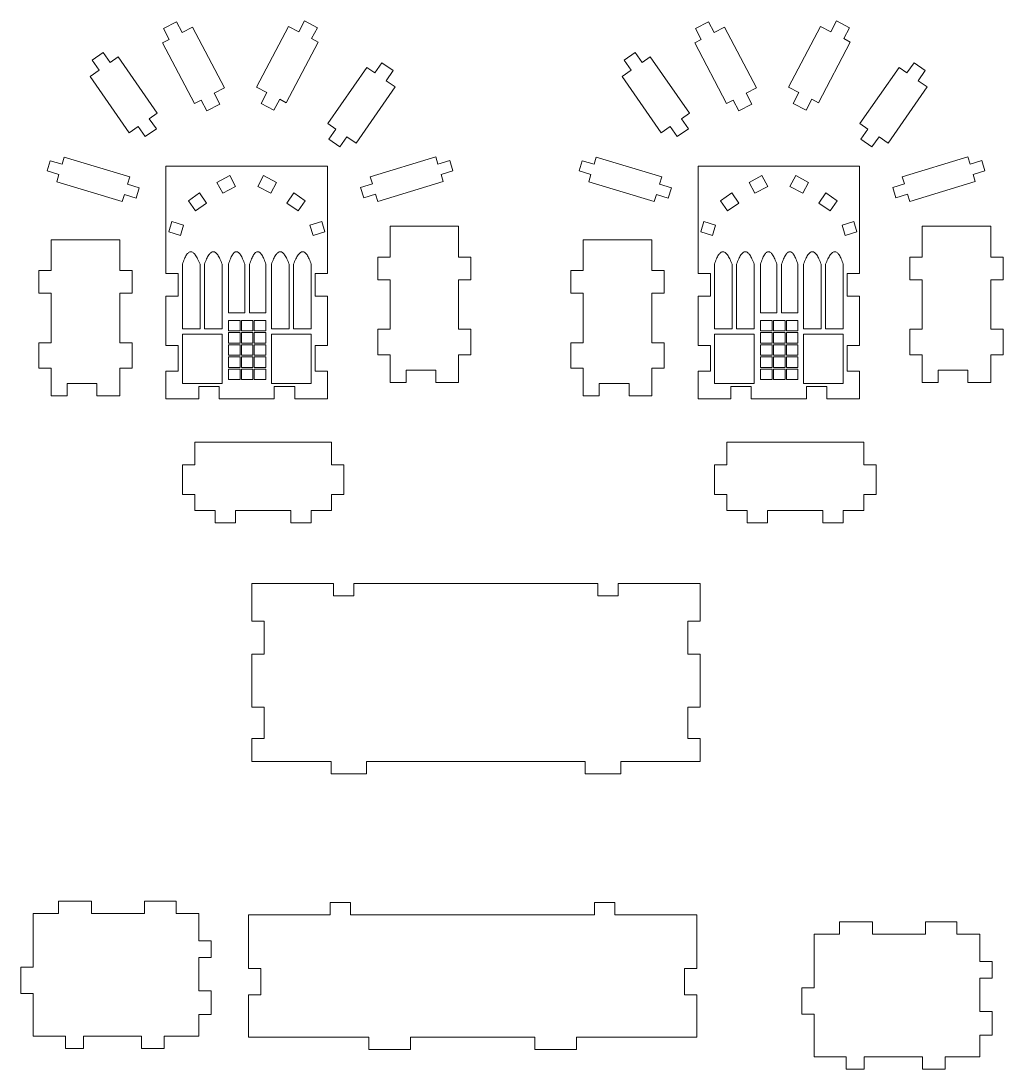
# Model space of a CAD drawing. Header units: millimetres. Extents: x -566 to 8079, y -1523 to 3979.
# Drawn here: x -557.1 to -318, y 3723.5 to 3978.7 of the extents above; entities that cross this region are included whole.
import ezdxf
from ezdxf.lldxf.tags import DXFTag

# ---------------------------------------------------------------- set-up
doc = ezdxf.new("R2010")
doc.units = ezdxf.units.MM
tags = doc.linetypes.add('CENTER', pattern=[10.16, 6.35, -1.27, 1.27, -1.27]).pattern_tags.tags
tags[10:11] = [DXFTag(74, 4), DXFTag(75, 0), DXFTag(340, '0'), DXFTag(46, 1.0), DXFTag(50, 0.0), DXFTag(44, 0.0), DXFTag(45, 0.0)]
tags[8:9] = [DXFTag(74, 4), DXFTag(75, 0), DXFTag(340, '0'), DXFTag(46, 1.0), DXFTag(50, 0.0), DXFTag(44, 0.0), DXFTag(45, 0.0)]
tags[6:7] = [DXFTag(74, 4), DXFTag(75, 0), DXFTag(340, '0'), DXFTag(46, 1.0), DXFTag(50, 0.0), DXFTag(44, 0.0), DXFTag(45, 0.0)]
tags[4:5] = [DXFTag(74, 4), DXFTag(75, 0), DXFTag(340, '0'), DXFTag(46, 1.0), DXFTag(50, 0.0), DXFTag(44, 0.0), DXFTag(45, 0.0)]

# ---------------------------------------------------------------- blocks, each defined once
blk = doc.blocks.new('DWG8')
at = {"color": 7, "linetype": 'Continuous', "lineweight": 15}
for p, q in [((242.69, 658.35), (244.08, 661.01)), ((244.08, 661.01), (247.23, 659.35)), ((372.2, 658.35), (373.6, 661.01)), ((373.6, 661.01), (376.74, 659.35)), ((209.77, 659.16), (212.92, 660.82)), ((211.17, 656.5), (209.77, 659.16)), ((214.32, 658.16), (212.92, 660.82)), ((214.32, 658.16), (216.82, 659.48)), ((216.82, 659.48), (224.59, 644.73)), ((240.18, 659.67), (232.41, 644.92)), ((240.18, 659.67), (242.69, 658.35)), ((245.83, 656.7), (247.23, 659.35)), ((339.29, 659.16), (342.44, 660.82)), ((340.69, 656.5), (339.29, 659.16)), ((343.83, 658.16), (342.44, 660.82)), ((343.83, 658.16), (346.34, 659.48)), ((346.34, 659.48), (354.1, 644.73)), ((369.7, 659.67), (361.93, 644.92)), ((369.7, 659.67), (372.2, 658.35)), ((375.35, 656.7), (376.74, 659.35)), ((209.57, 655.66), (211.17, 656.5)), ((245.83, 656.7), (247.43, 655.85)), ((339.09, 655.66), (340.69, 656.5)), ((375.35, 656.7), (376.95, 655.85)), ((192.38, 651.46), (195.09, 653.35)), ((196.8, 650.89), (195.09, 653.35)), ((209.57, 655.66), (217.34, 640.92)), ((247.43, 655.85), (239.66, 641.11)), ((321.9, 651.46), (324.61, 653.35)), ((326.32, 650.89), (324.61, 653.35)), ((339.09, 655.66), (346.85, 640.92)), ((376.95, 655.85), (369.18, 641.11)), ((194.09, 649), (192.38, 651.46)), ((196.8, 650.89), (198.74, 652.24)), ((198.74, 652.24), (208.26, 638.56)), ((261.24, 648.35), (262.95, 650.81)), ((262.95, 650.81), (265.66, 648.93)), ((323.61, 649), (321.9, 651.46)), ((326.32, 650.89), (328.26, 652.24)), ((328.26, 652.24), (337.78, 638.56)), ((390.75, 648.35), (392.46, 650.81)), ((392.46, 650.81), (395.18, 648.93)), ((191.89, 647.47), (194.09, 649)), ((259.3, 649.7), (249.78, 636.02)), ((259.3, 649.7), (261.24, 648.35)), ((263.95, 646.46), (265.66, 648.93)), ((321.4, 647.47), (323.61, 649)), ((388.81, 649.7), (379.29, 636.02)), ((388.81, 649.7), (390.75, 648.35)), ((393.46, 646.46), (395.18, 648.93)), ((191.89, 647.47), (201.4, 633.78)), ((263.95, 646.46), (266.15, 644.93)), ((321.4, 647.47), (330.92, 633.78)), ((393.46, 646.46), (395.67, 644.93)), ((222.08, 643.41), (224.59, 644.73)), ((222.08, 643.41), (223.48, 640.76)), ((232.41, 644.92), (234.92, 643.61)), ((234.92, 643.61), (233.52, 640.95)), ((266.15, 644.93), (256.64, 631.25)), ((351.6, 643.41), (354.1, 644.73)), ((351.6, 643.41), (353, 640.76)), ((361.93, 644.92), (364.44, 643.61)), ((364.44, 643.61), (363.04, 640.95)), ((395.67, 644.93), (386.15, 631.25)), ((217.34, 640.92), (218.94, 641.76)), ((218.94, 641.76), (220.34, 639.1)), ((223.48, 640.76), (220.34, 639.1)), ((236.67, 639.29), (233.52, 640.95)), ((238.06, 641.95), (236.67, 639.29)), ((238.06, 641.95), (239.66, 641.11)), ((346.85, 640.92), (348.45, 641.76)), ((348.45, 641.76), (349.85, 639.1)), ((353, 640.76), (349.85, 639.1)), ((366.18, 639.29), (363.04, 640.95)), ((367.58, 641.95), (366.18, 639.29)), ((367.58, 641.95), (369.18, 641.11)), ((206.32, 637.21), (208.26, 638.56)), ((335.84, 637.21), (337.78, 638.56)), ((206.32, 637.21), (208.04, 634.74)), ((249.78, 636.02), (251.72, 634.67)), ((335.84, 637.21), (337.55, 634.74)), ((379.29, 636.02), (381.23, 634.67)), ((201.4, 633.78), (203.61, 635.32)), ((203.61, 635.32), (205.32, 632.86)), ((208.04, 634.74), (205.32, 632.86)), ((251.72, 634.67), (250, 632.21)), ((330.92, 633.78), (333.13, 635.32)), ((333.13, 635.32), (334.84, 632.86)), ((337.55, 634.74), (334.84, 632.86)), ((381.23, 634.67), (379.52, 632.21)), ((252.72, 630.32), (250, 632.21)), ((254.43, 632.78), (252.72, 630.32)), ((254.43, 632.78), (256.64, 631.25)), ((382.23, 630.32), (379.52, 632.21)), ((383.95, 632.78), (382.23, 630.32)), ((383.95, 632.78), (386.15, 631.25)), ((185.07, 626.1), (185.61, 627.88)), ((185.61, 627.88), (201.56, 623.04)), ((276.04, 627.93), (260.09, 623.09)), ((276.04, 627.93), (276.58, 626.15)), ((314.58, 626.1), (315.13, 627.88)), ((315.13, 627.88), (331.07, 623.04)), ((405.55, 627.93), (389.6, 623.09)), ((405.55, 627.93), (406.09, 626.15)), ((181.44, 624.48), (182.2, 626.97)), ((185.07, 626.1), (182.2, 626.97)), ((210.37, 625.62), (210.37, 599.49)), ((249.71, 625.62), (210.37, 625.62)), ((249.71, 599.49), (249.71, 625.62)), ((276.58, 626.15), (279.45, 627.02)), ((279.45, 627.02), (280.2, 624.53)), ((310.96, 624.48), (311.71, 626.97)), ((314.58, 626.1), (311.71, 626.97)), ((339.89, 625.62), (339.89, 599.49)), ((379.22, 625.62), (339.89, 625.62)), ((379.22, 599.49), (379.22, 625.62)), ((406.09, 626.15), (408.96, 627.02)), ((408.96, 627.02), (409.72, 624.53)), ((184.31, 623.61), (181.44, 624.48)), ((183.78, 621.85), (184.31, 623.61)), ((201.02, 621.26), (201.56, 623.04)), ((222.79, 621.69), (225.93, 623.35)), ((225.93, 623.35), (227.33, 620.7)), ((232.75, 620.7), (234.15, 623.35)), ((234.15, 623.35), (237.3, 621.69)), ((260.09, 623.09), (260.63, 621.31)), ((277.33, 623.66), (280.2, 624.53)), ((277.33, 623.66), (277.86, 621.9)), ((313.83, 623.61), (310.96, 624.48)), ((313.3, 621.85), (313.83, 623.61)), ((330.53, 621.26), (331.07, 623.04)), ((352.3, 621.69), (355.45, 623.35)), ((355.45, 623.35), (356.84, 620.7)), ((362.27, 620.7), (363.67, 623.35)), ((363.67, 623.35), (366.81, 621.69)), ((389.6, 623.09), (390.14, 621.31)), ((406.85, 623.66), (409.72, 624.53)), ((406.85, 623.66), (407.38, 621.9)), ((183.78, 621.85), (199.73, 617.02)), ((201.02, 621.26), (203.89, 620.39)), ((203.89, 620.39), (203.13, 617.9)), ((224.18, 619.04), (222.79, 621.69)), ((227.33, 620.7), (224.18, 619.04)), ((235.9, 619.04), (232.75, 620.7)), ((237.3, 621.69), (235.9, 619.04)), ((260.63, 621.31), (257.76, 620.44)), ((258.51, 617.95), (257.76, 620.44)), ((277.86, 621.9), (261.91, 617.06)), ((313.3, 621.85), (329.25, 617.02)), ((330.53, 621.26), (333.4, 620.39)), ((333.4, 620.39), (332.65, 617.9)), ((353.7, 619.04), (352.3, 621.69)), ((356.84, 620.7), (353.7, 619.04)), ((365.41, 619.04), (362.27, 620.7)), ((366.81, 621.69), (365.41, 619.04)), ((390.14, 621.31), (387.27, 620.44)), ((388.03, 617.95), (387.27, 620.44)), ((407.38, 621.9), (391.43, 617.06)), ((199.73, 617.02), (200.26, 618.77)), ((200.26, 618.77), (203.13, 617.9)), ((215.85, 617.25), (218.56, 619.14)), ((218.56, 619.14), (220.28, 616.68)), ((239.81, 616.68), (241.52, 619.14)), ((241.52, 619.14), (244.23, 617.25)), ((261.38, 618.82), (258.51, 617.95)), ((261.38, 618.82), (261.91, 617.06)), ((329.25, 617.02), (329.78, 618.77)), ((329.78, 618.77), (332.65, 617.9)), ((345.37, 617.25), (348.08, 619.14)), ((348.08, 619.14), (349.79, 616.68)), ((369.32, 616.68), (371.03, 619.14)), ((371.03, 619.14), (373.75, 617.25)), ((390.9, 618.82), (388.03, 617.95)), ((390.9, 618.82), (391.43, 617.06)), ((217.57, 614.79), (215.85, 617.25)), ((220.28, 616.68), (217.57, 614.79)), ((242.52, 614.79), (239.81, 616.68)), ((244.23, 617.25), (242.52, 614.79)), ((347.08, 614.79), (345.37, 617.25)), ((349.79, 616.68), (347.08, 614.79)), ((372.03, 614.79), (369.32, 616.68)), ((373.75, 617.25), (372.03, 614.79)), ((211.04, 609.65), (211.79, 612.14)), ((211.79, 612.14), (214.66, 611.27)), ((214.66, 611.27), (213.91, 608.78)), ((245.42, 611.27), (248.29, 612.14)), ((246.18, 608.78), (245.42, 611.27)), ((248.29, 612.14), (249.05, 609.65)), ((264.95, 611.01), (264.95, 603.48)), ((281.61, 611.01), (264.95, 611.01)), ((281.61, 603.48), (281.61, 611.01)), ((340.55, 609.65), (341.31, 612.14)), ((341.31, 612.14), (344.18, 611.27)), ((344.18, 611.27), (343.42, 608.78)), ((374.94, 611.27), (377.81, 612.14)), ((375.69, 608.78), (374.94, 611.27)), ((377.81, 612.14), (378.56, 609.65)), ((394.46, 611.01), (394.46, 603.48)), ((411.13, 611.01), (394.46, 611.01)), ((411.13, 603.48), (411.13, 611.01)), ((182.45, 600.21), (182.45, 607.74)), ((182.45, 607.74), (199.11, 607.74)), ((199.11, 607.74), (199.11, 600.21)), ((213.91, 608.78), (211.04, 609.65)), ((249.05, 609.65), (246.18, 608.78)), ((311.96, 600.21), (311.96, 607.74)), ((311.96, 607.74), (328.63, 607.74)), ((328.63, 607.74), (328.63, 600.21)), ((343.42, 608.78), (340.55, 609.65)), ((378.56, 609.65), (375.69, 608.78)), ((261.95, 598), (261.95, 603.48)), ((264.95, 603.48), (261.95, 603.48)), ((281.61, 603.48), (284.61, 603.48)), ((284.61, 603.48), (284.61, 598)), ((391.46, 598), (391.46, 603.48)), ((394.46, 603.48), (391.46, 603.48)), ((411.13, 603.48), (414.13, 603.48)), ((414.13, 603.48), (414.13, 598)), ((179.45, 594.73), (179.45, 600.21)), ((182.45, 600.21), (179.45, 600.21)), ((199.11, 600.21), (202.11, 600.21)), ((202.11, 600.21), (202.11, 594.73)), ((214.37, 601.77), (214.37, 586.07)), ((218.67, 586.07), (218.67, 601.77)), ((219.74, 601.77), (219.74, 586.07)), ((224.04, 586.07), (224.04, 601.77)), ((225.59, 601.77), (225.59, 589.97)), ((229.57, 589.97), (229.57, 601.77)), ((230.71, 601.77), (230.71, 589.97)), ((234.69, 589.97), (234.69, 601.77)), ((236.04, 601.77), (236.04, 586.07)), ((240.34, 586.07), (240.34, 601.77)), ((241.41, 601.77), (241.41, 586.07)), ((245.71, 586.07), (245.71, 601.77)), ((308.96, 594.73), (308.96, 600.21)), ((311.96, 600.21), (308.96, 600.21)), ((328.63, 600.21), (331.63, 600.21)), ((331.63, 600.21), (331.63, 594.73)), ((343.88, 601.77), (343.88, 586.07)), ((348.19, 586.07), (348.19, 601.77)), ((349.25, 601.77), (349.25, 586.07)), ((353.56, 586.07), (353.56, 601.77)), ((355.1, 601.77), (355.1, 589.97)), ((359.08, 589.97), (359.08, 601.77)), ((360.23, 601.77), (360.23, 589.97)), ((364.21, 589.97), (364.21, 601.77)), ((365.56, 601.77), (365.56, 586.07)), ((369.86, 586.07), (369.86, 601.77)), ((370.93, 601.77), (370.93, 586.07)), ((375.23, 586.07), (375.23, 601.77)), ((210.37, 599.49), (213.37, 599.49)), ((213.37, 599.49), (213.37, 594.01)), ((246.71, 599.49), (249.71, 599.49)), ((246.71, 594.01), (246.71, 599.49)), ((264.95, 598), (261.95, 598)), ((264.95, 598), (264.95, 585.94)), ((281.61, 598), (284.61, 598)), ((281.61, 585.94), (281.61, 598)), ((339.89, 599.49), (342.89, 599.49)), ((342.89, 599.49), (342.89, 594.01)), ((376.22, 599.49), (379.22, 599.49)), ((376.22, 594.01), (376.22, 599.49)), ((394.46, 598), (391.46, 598)), ((394.46, 598), (394.46, 585.94)), ((411.13, 598), (414.13, 598)), ((411.13, 585.94), (411.13, 598)), ((182.45, 594.73), (179.45, 594.73)), ((182.45, 582.67), (182.45, 594.73)), ((199.11, 594.73), (202.11, 594.73)), ((199.11, 594.73), (199.11, 582.67)), ((311.96, 594.73), (308.96, 594.73)), ((311.96, 582.67), (311.96, 594.73)), ((328.63, 594.73), (331.63, 594.73)), ((328.63, 594.73), (328.63, 582.67)), ((210.37, 594.01), (210.37, 581.95)), ((213.37, 594.01), (210.37, 594.01)), ((249.71, 594.01), (246.71, 594.01)), ((249.71, 581.95), (249.71, 594.01)), ((339.89, 594.01), (339.89, 581.95)), ((342.89, 594.01), (339.89, 594.01)), ((379.22, 594.01), (376.22, 594.01)), ((379.22, 581.95), (379.22, 594.01)), ((225.59, 589.97), (229.57, 589.97)), ((230.71, 589.97), (234.69, 589.97)), ((355.1, 589.97), (359.08, 589.97)), ((360.23, 589.97), (364.21, 589.97)), ((225.59, 588.08), (225.59, 585.52)), ((228.41, 588.08), (225.59, 588.08)), ((228.41, 585.52), (228.41, 588.08)), ((228.73, 588.08), (228.73, 585.52)), ((231.55, 588.08), (228.73, 588.08)), ((231.55, 585.52), (231.55, 588.08)), ((234.69, 588.08), (231.87, 588.08)), ((231.87, 588.08), (231.87, 585.52)), ((234.69, 585.52), (234.69, 588.08)), ((355.1, 588.08), (355.1, 585.52)), ((357.92, 588.08), (355.1, 588.08)), ((357.92, 585.52), (357.92, 588.08)), ((358.25, 588.08), (358.25, 585.52)), ((361.07, 588.08), (358.25, 588.08)), ((361.07, 585.52), (361.07, 588.08)), ((364.21, 588.08), (361.39, 588.08)), ((361.39, 588.08), (361.39, 585.52)), ((364.21, 585.52), (364.21, 588.08)), ((214.37, 586.07), (218.67, 586.07)), ((224.04, 584.74), (214.37, 584.74)), ((214.37, 584.74), (214.37, 572.71)), ((219.74, 586.07), (224.04, 586.07)), ((224.04, 572.71), (224.04, 584.74)), ((225.59, 585.52), (228.41, 585.52)), ((225.59, 585.12), (225.59, 582.55)), ((228.41, 585.12), (225.59, 585.12)), ((228.41, 582.55), (228.41, 585.12)), ((228.73, 585.52), (231.55, 585.52)), ((231.55, 585.12), (228.73, 585.12)), ((228.73, 585.12), (228.73, 582.55)), ((231.55, 582.55), (231.55, 585.12)), ((231.87, 585.52), (234.69, 585.52)), ((231.87, 585.12), (231.87, 582.55)), ((234.69, 585.12), (231.87, 585.12)), ((234.69, 582.55), (234.69, 585.12)), ((236.04, 586.07), (240.34, 586.07)), ((236.04, 584.74), (236.04, 572.71)), ((245.71, 584.74), (236.04, 584.74)), ((241.41, 586.07), (245.71, 586.07)), ((245.71, 572.71), (245.71, 584.74)), ((261.95, 579.73), (261.95, 585.94)), ((264.95, 585.94), (261.95, 585.94)), ((281.61, 585.94), (284.61, 585.94)), ((284.61, 585.94), (284.61, 579.73)), ((343.88, 586.07), (348.19, 586.07)), ((353.56, 584.74), (343.88, 584.74)), ((343.88, 584.74), (343.88, 572.71)), ((349.25, 586.07), (353.56, 586.07)), ((353.56, 572.71), (353.56, 584.74)), ((355.1, 585.52), (357.92, 585.52)), ((355.1, 585.12), (355.1, 582.55)), ((357.92, 585.12), (355.1, 585.12)), ((357.92, 582.55), (357.92, 585.12)), ((358.25, 585.52), (361.07, 585.52)), ((361.07, 585.12), (358.25, 585.12)), ((358.25, 585.12), (358.25, 582.55)), ((361.07, 582.55), (361.07, 585.12)), ((361.39, 585.52), (364.21, 585.52)), ((361.39, 585.12), (361.39, 582.55)), ((364.21, 585.12), (361.39, 585.12)), ((364.21, 582.55), (364.21, 585.12)), ((365.56, 586.07), (369.86, 586.07)), ((365.56, 584.74), (365.56, 572.71)), ((375.23, 584.74), (365.56, 584.74)), ((370.93, 586.07), (375.23, 586.07)), ((375.23, 572.71), (375.23, 584.74)), ((391.46, 579.73), (391.46, 585.94)), ((394.46, 585.94), (391.46, 585.94)), ((411.13, 585.94), (414.13, 585.94)), ((414.13, 585.94), (414.13, 579.73)), ((179.45, 576.46), (179.45, 582.67)), ((182.45, 582.67), (179.45, 582.67)), ((199.11, 582.67), (202.11, 582.67)), ((202.11, 582.67), (202.11, 576.46)), ((210.37, 581.95), (213.37, 581.95)), ((213.37, 581.95), (213.37, 575.74)), ((225.59, 582.55), (228.41, 582.55)), ((225.59, 582.16), (225.59, 579.59)), ((228.41, 582.16), (225.59, 582.16)), ((228.41, 579.59), (228.41, 582.16)), ((228.73, 582.55), (231.55, 582.55)), ((228.73, 582.16), (228.73, 579.59)), ((231.55, 582.16), (228.73, 582.16)), ((231.55, 579.59), (231.55, 582.16)), ((231.87, 582.55), (234.69, 582.55)), ((231.87, 582.16), (231.87, 579.59)), ((234.69, 582.16), (231.87, 582.16)), ((234.69, 579.59), (234.69, 582.16)), ((246.71, 581.95), (249.71, 581.95)), ((246.71, 575.74), (246.71, 581.95)), ((308.96, 576.46), (308.96, 582.67)), ((311.96, 582.67), (308.96, 582.67)), ((328.63, 582.67), (331.63, 582.67)), ((331.63, 582.67), (331.63, 576.46)), ((339.89, 581.95), (342.89, 581.95)), ((342.89, 581.95), (342.89, 575.74)), ((355.1, 582.55), (357.92, 582.55)), ((355.1, 582.16), (355.1, 579.59)), ((357.92, 582.16), (355.1, 582.16)), ((357.92, 579.59), (357.92, 582.16)), ((358.25, 582.55), (361.07, 582.55)), ((358.25, 582.16), (358.25, 579.59)), ((361.07, 582.16), (358.25, 582.16)), ((361.07, 579.59), (361.07, 582.16)), ((361.39, 582.55), (364.21, 582.55)), ((361.39, 582.16), (361.39, 579.59)), ((364.21, 582.16), (361.39, 582.16)), ((364.21, 579.59), (364.21, 582.16)), ((376.22, 581.95), (379.22, 581.95)), ((376.22, 575.74), (376.22, 581.95)), ((225.59, 579.59), (228.41, 579.59)), ((228.73, 579.59), (231.55, 579.59)), ((231.87, 579.59), (234.69, 579.59)), ((264.95, 579.73), (261.95, 579.73)), ((264.95, 579.73), (264.95, 573.01)), ((281.61, 579.73), (284.61, 579.73)), ((281.61, 573.01), (281.61, 579.73)), ((355.1, 579.59), (357.92, 579.59)), ((358.25, 579.59), (361.07, 579.59)), ((361.39, 579.59), (364.21, 579.59)), ((394.46, 579.73), (391.46, 579.73)), ((394.46, 579.73), (394.46, 573.01)), ((411.13, 579.73), (414.13, 579.73)), ((411.13, 573.01), (411.13, 579.73)), ((225.59, 579.2), (225.59, 576.63)), ((228.41, 579.2), (225.59, 579.2)), ((228.41, 576.63), (228.41, 579.2)), ((228.73, 579.2), (228.73, 576.63)), ((231.55, 579.2), (228.73, 579.2)), ((231.55, 576.63), (231.55, 579.2)), ((231.87, 579.2), (231.87, 576.63)), ((234.69, 579.2), (231.87, 579.2)), ((234.69, 576.63), (234.69, 579.2)), ((355.1, 579.2), (355.1, 576.63)), ((357.92, 579.2), (355.1, 579.2)), ((357.92, 576.63), (357.92, 579.2)), ((358.25, 579.2), (358.25, 576.63)), ((361.07, 579.2), (358.25, 579.2)), ((361.07, 576.63), (361.07, 579.2)), ((361.39, 579.2), (361.39, 576.63)), ((364.21, 579.2), (361.39, 579.2)), ((364.21, 576.63), (364.21, 579.2)), ((182.45, 576.46), (179.45, 576.46)), ((182.45, 569.74), (182.45, 576.46)), ((199.11, 576.46), (202.11, 576.46)), ((199.11, 576.46), (199.11, 569.74)), ((210.37, 575.74), (210.37, 569.02)), ((213.37, 575.74), (210.37, 575.74)), ((225.59, 576.63), (228.41, 576.63)), ((225.59, 576.23), (225.59, 573.67)), ((228.41, 576.23), (225.59, 576.23)), ((228.41, 573.67), (228.41, 576.23)), ((228.73, 576.63), (231.55, 576.63)), ((228.73, 576.23), (228.73, 573.67)), ((231.55, 576.23), (228.73, 576.23)), ((231.55, 573.67), (231.55, 576.23)), ((231.87, 576.63), (234.69, 576.63)), ((231.87, 576.23), (231.87, 573.67)), ((234.69, 576.23), (231.87, 576.23)), ((234.69, 573.67), (234.69, 576.23)), ((249.71, 575.74), (246.71, 575.74)), ((249.71, 569.02), (249.71, 575.74)), ((268.84, 576.01), (276.08, 576.01)), ((268.84, 576.01), (268.84, 573.01)), ((276.08, 573.01), (276.08, 576.01)), ((311.96, 576.46), (308.96, 576.46)), ((311.96, 569.74), (311.96, 576.46)), ((328.63, 576.46), (331.63, 576.46)), ((328.63, 576.46), (328.63, 569.74)), ((339.89, 575.74), (339.89, 569.02)), ((342.89, 575.74), (339.89, 575.74)), ((355.1, 576.63), (357.92, 576.63)), ((355.1, 576.23), (355.1, 573.67)), ((357.92, 576.23), (355.1, 576.23)), ((357.92, 573.67), (357.92, 576.23)), ((358.25, 576.63), (361.07, 576.63)), ((358.25, 576.23), (358.25, 573.67)), ((361.07, 576.23), (358.25, 576.23)), ((361.07, 573.67), (361.07, 576.23)), ((361.39, 576.63), (364.21, 576.63)), ((361.39, 576.23), (361.39, 573.67)), ((364.21, 576.23), (361.39, 576.23)), ((364.21, 573.67), (364.21, 576.23)), ((379.22, 575.74), (376.22, 575.74)), ((379.22, 569.02), (379.22, 575.74)), ((398.36, 576.01), (405.59, 576.01)), ((398.36, 576.01), (398.36, 573.01)), ((405.59, 573.01), (405.59, 576.01)), ((186.35, 569.74), (186.35, 572.74)), ((193.58, 572.74), (186.35, 572.74)), ((193.58, 572.74), (193.58, 569.74)), ((214.37, 572.71), (224.04, 572.71)), ((218.37, 569.02), (218.37, 572.02)), ((218.37, 572.02), (223.33, 572.02)), ((223.33, 572.02), (223.33, 569.02)), ((225.59, 573.67), (228.41, 573.67)), ((228.73, 573.67), (231.55, 573.67)), ((231.87, 573.67), (234.69, 573.67)), ((236.04, 572.71), (245.71, 572.71)), ((236.75, 572.02), (241.72, 572.02)), ((236.75, 569.02), (236.75, 572.02)), ((241.72, 572.02), (241.72, 569.02)), ((268.84, 573.01), (264.95, 573.01)), ((281.61, 573.01), (276.08, 573.01)), ((315.86, 569.74), (315.86, 572.74)), ((323.1, 572.74), (315.86, 572.74)), ((323.1, 572.74), (323.1, 569.74)), ((343.88, 572.71), (353.56, 572.71)), ((347.88, 569.02), (347.88, 572.02)), ((347.88, 572.02), (352.84, 572.02)), ((352.84, 572.02), (352.84, 569.02)), ((355.1, 573.67), (357.92, 573.67)), ((358.25, 573.67), (361.07, 573.67)), ((361.39, 573.67), (364.21, 573.67)), ((365.56, 572.71), (375.23, 572.71)), ((366.27, 572.02), (371.23, 572.02)), ((366.27, 569.02), (366.27, 572.02)), ((371.23, 572.02), (371.23, 569.02)), ((398.36, 573.01), (394.46, 573.01)), ((411.13, 573.01), (405.59, 573.01)), ((182.45, 569.74), (186.35, 569.74)), ((193.58, 569.74), (199.11, 569.74)), ((311.96, 569.74), (315.86, 569.74)), ((323.1, 569.74), (328.63, 569.74)), ((210.37, 569.02), (218.37, 569.02)), ((223.33, 569.02), (236.75, 569.02)), ((241.72, 569.02), (249.71, 569.02)), ((339.89, 569.02), (347.88, 569.02)), ((352.84, 569.02), (366.27, 569.02)), ((371.23, 569.02), (379.22, 569.02)), ((217.36, 552.93), (217.36, 558.46)), ((217.36, 558.46), (250.7, 558.46)), ((250.7, 558.46), (250.7, 552.93)), ((346.88, 552.93), (346.88, 558.46)), ((346.88, 558.46), (380.21, 558.46)), ((380.21, 558.46), (380.21, 552.93)), ((214.36, 545.7), (214.36, 552.93)), ((214.36, 552.93), (217.36, 552.93)), ((250.7, 552.93), (253.7, 552.93)), ((253.7, 552.93), (253.7, 545.7)), ((343.88, 545.7), (343.88, 552.93)), ((343.88, 552.93), (346.88, 552.93)), ((380.21, 552.93), (383.21, 552.93)), ((383.21, 552.93), (383.21, 545.7)), ((217.36, 545.7), (214.36, 545.7)), ((217.36, 541.8), (217.36, 545.7)), ((253.7, 545.7), (250.7, 545.7)), ((250.7, 545.7), (250.7, 541.8)), ((346.88, 545.7), (343.88, 545.7)), ((346.88, 541.8), (346.88, 545.7)), ((383.21, 545.7), (380.21, 545.7)), ((380.21, 545.7), (380.21, 541.8)), ((222.35, 541.8), (217.36, 541.8)), ((222.35, 541.8), (222.35, 538.8)), ((240.74, 541.8), (227.32, 541.8)), ((227.32, 541.8), (227.32, 538.8)), ((240.74, 541.8), (240.74, 538.8)), ((250.7, 541.8), (245.7, 541.8)), ((245.7, 541.8), (245.7, 538.8)), ((351.87, 541.8), (346.88, 541.8)), ((351.87, 541.8), (351.87, 538.8)), ((370.26, 541.8), (356.83, 541.8)), ((356.83, 541.8), (356.83, 538.8)), ((370.26, 541.8), (370.26, 538.8)), ((380.21, 541.8), (375.22, 541.8)), ((375.22, 541.8), (375.22, 538.8)), ((227.32, 538.8), (222.35, 538.8)), ((245.7, 538.8), (240.74, 538.8)), ((356.83, 538.8), (351.87, 538.8)), ((375.22, 538.8), (370.26, 538.8)), ((231.25, 524.03), (231.25, 514.85)), ((251.17, 524.03), (231.25, 524.03)), ((251.17, 524.03), (251.17, 521.03)), ((256.13, 521.03), (256.13, 524.03)), ((315.49, 524.03), (256.13, 524.03)), ((315.49, 524.03), (315.49, 521.03)), ((340.37, 524.03), (320.45, 524.03)), ((320.45, 521.03), (320.45, 524.03)), ((340.37, 514.85), (340.37, 524.03)), ((251.17, 521.03), (256.13, 521.03)), ((315.49, 521.03), (320.45, 521.03)), ((234.25, 514.85), (231.25, 514.85)), ((234.25, 506.85), (234.25, 514.85)), ((340.37, 514.85), (337.37, 514.85)), ((337.37, 514.85), (337.37, 506.85)), ((231.25, 506.85), (231.25, 493.93)), ((231.25, 506.85), (234.25, 506.85)), ((337.37, 506.85), (340.37, 506.85)), ((340.37, 493.93), (340.37, 506.85)), ((234.25, 493.93), (231.25, 493.93)), ((234.25, 486.28), (234.25, 493.93)), ((340.37, 493.93), (337.37, 493.93)), ((337.37, 493.93), (337.37, 486.28)), ((231.25, 486.28), (231.25, 480.7)), ((231.25, 486.28), (234.25, 486.28)), ((337.37, 486.28), (340.37, 486.28)), ((340.37, 480.7), (340.37, 486.28)), ((231.25, 480.7), (250.57, 480.7)), ((250.57, 480.7), (250.57, 477.7)), ((259.22, 480.7), (312.4, 480.7)), ((259.22, 477.7), (259.22, 480.7)), ((312.4, 480.7), (312.4, 477.7)), ((321.06, 480.7), (340.37, 480.7)), ((321.06, 477.7), (321.06, 480.7)), ((250.57, 477.7), (259.22, 477.7)), ((312.4, 477.7), (321.06, 477.7)), ((184.25, 443.66), (184.25, 446.66)), ((192.25, 446.66), (184.25, 446.66)), ((192.25, 443.66), (192.25, 446.66)), ((205.18, 443.66), (205.18, 446.66)), ((212.83, 446.66), (205.18, 446.66)), ((212.83, 443.66), (212.83, 446.66)), ((250.37, 443.35), (250.37, 446.35)), ((250.37, 446.35), (255.33, 446.35)), ((255.33, 443.35), (255.33, 446.35)), ((314.69, 443.35), (314.69, 446.35)), ((314.69, 446.35), (319.65, 446.35)), ((319.65, 443.35), (319.65, 446.35)), ((178.08, 443.66), (178.08, 430.62)), ((184.25, 443.66), (178.08, 443.66)), ((205.18, 443.66), (192.25, 443.66)), ((218.41, 443.66), (212.83, 443.66)), ((218.41, 437.05), (218.41, 443.66)), ((230.45, 430.3), (230.45, 443.35)), ((230.45, 443.35), (250.37, 443.35)), ((255.33, 443.35), (314.69, 443.35)), ((319.65, 443.35), (339.57, 443.35)), ((339.57, 443.35), (339.57, 430.3)), ((374.33, 438.63), (374.33, 441.63)), ((374.33, 441.63), (382.33, 441.63)), ((382.33, 438.63), (382.33, 441.63)), ((395.25, 438.63), (395.25, 441.63)), ((395.25, 441.63), (402.9, 441.63)), ((402.9, 438.63), (402.9, 441.63)), ((221.41, 437.05), (218.41, 437.05)), ((221.41, 432.92), (221.41, 437.05)), ((368.15, 425.58), (368.15, 438.63)), ((368.15, 438.63), (374.33, 438.63)), ((382.33, 438.63), (395.25, 438.63)), ((402.9, 438.63), (408.49, 438.63)), ((408.49, 438.63), (408.49, 432.01)), ((218.41, 432.92), (221.41, 432.92)), ((218.41, 424.88), (218.41, 432.92)), ((408.49, 432.01), (411.49, 432.01)), ((411.49, 432.01), (411.49, 427.89)), ((178.08, 430.62), (175.08, 430.62)), ((175.08, 430.62), (175.08, 424.18)), ((230.45, 430.3), (233.45, 430.3)), ((233.45, 430.3), (233.45, 423.87)), ((336.57, 430.3), (339.57, 430.3)), ((336.57, 423.87), (336.57, 430.3)), ((411.49, 427.89), (408.49, 427.89)), ((408.49, 427.89), (408.49, 419.84)), ((178.08, 424.18), (175.08, 424.18)), ((178.08, 424.18), (178.08, 413.83)), ((221.41, 424.88), (218.41, 424.88)), ((221.41, 419.07), (221.41, 424.88)), ((230.45, 413.52), (230.45, 423.87)), ((233.45, 423.87), (230.45, 423.87)), ((339.57, 423.87), (336.57, 423.87)), ((339.57, 423.87), (339.57, 413.52)), ((365.15, 419.14), (365.15, 425.58)), ((368.15, 425.58), (365.15, 425.58)), ((218.41, 419.07), (221.41, 419.07)), ((218.41, 413.83), (218.41, 419.07)), ((368.15, 419.14), (365.15, 419.14)), ((368.15, 408.79), (368.15, 419.14)), ((408.49, 419.84), (411.49, 419.84)), ((411.49, 419.84), (411.49, 414.03)), ((178.08, 413.83), (185.9, 413.83)), ((185.9, 413.83), (185.9, 410.83)), ((190.26, 413.83), (204.44, 413.83)), ((190.26, 410.83), (190.26, 413.83)), ((204.44, 413.83), (204.44, 410.83)), ((209.93, 413.83), (218.41, 413.83)), ((209.93, 410.83), (209.93, 413.83)), ((259.73, 413.52), (230.45, 413.52)), ((259.73, 410.52), (259.73, 413.52)), ((300.15, 413.52), (269.87, 413.52)), ((269.87, 413.52), (269.87, 410.52)), ((300.15, 410.52), (300.15, 413.52)), ((339.57, 413.52), (310.29, 413.52)), ((310.29, 413.52), (310.29, 410.52)), ((411.49, 414.03), (408.49, 414.03)), ((408.49, 414.03), (408.49, 408.79)), ((185.9, 410.83), (190.26, 410.83)), ((204.44, 410.83), (209.93, 410.83)), ((269.87, 410.52), (259.73, 410.52)), ((310.29, 410.52), (300.15, 410.52)), ((375.98, 408.79), (368.15, 408.79)), ((375.98, 405.79), (375.98, 408.79)), ((394.51, 408.79), (380.33, 408.79)), ((380.33, 408.79), (380.33, 405.79)), ((394.51, 405.79), (394.51, 408.79)), ((408.49, 408.79), (400.01, 408.79)), ((400.01, 408.79), (400.01, 405.79)), ((380.33, 405.79), (375.98, 405.79)), ((400.01, 405.79), (394.51, 405.79))]:
    blk.add_line(p, q, dxfattribs=at)
for points, knots in [([(218.67, 601.77), (218.49, 602.22), (218.16, 603.01), (217.67, 603.88), (217.26, 604.37), (216.98, 604.62), (216.7, 604.77), (216.42, 604.83), (216.13, 604.78), (215.86, 604.62), (215.6, 604.37), (215.23, 603.88), (214.79, 603), (214.52, 602.22), (214.37, 601.77)], [0, 0, 0, 0, 0.18664, 0.329045, 0.384932, 0.431823, 0.471483, 0.506767, 0.541645, 0.580182, 0.625496, 0.679526, 0.817781, 1, 1, 1, 1]), ([(224.04, 601.77), (223.87, 602.22), (223.58, 603.01), (223.11, 603.88), (222.72, 604.37), (222.45, 604.62), (222.17, 604.77), (221.89, 604.83), (221.6, 604.77), (221.33, 604.62), (221.06, 604.37), (220.67, 603.88), (220.2, 603.01), (219.91, 602.22), (219.74, 601.77)], [0, 0, 0, 0, 0.184401, 0.324721, 0.379677, 0.425793, 0.464902, 0.500004, 0.535098, 0.574207, 0.620323, 0.675279, 0.815599, 1, 1, 1, 1]), ([(229.57, 601.77), (229.4, 602.22), (229.11, 603), (228.66, 603.88), (228.29, 604.37), (228.03, 604.62), (227.77, 604.77), (227.51, 604.83), (227.24, 604.77), (226.99, 604.62), (226.75, 604.37), (226.4, 603.87), (225.99, 603), (225.73, 602.22), (225.59, 601.77)], [0, 0, 0, 0, 0.188699, 0.33147, 0.386838, 0.432708, 0.470878, 0.504405, 0.537647, 0.575068, 0.619892, 0.674046, 0.814135, 1, 1, 1, 1]), ([(234.69, 601.77), (234.54, 602.22), (234.27, 603), (233.83, 603.87), (233.47, 604.37), (233.23, 604.62), (232.97, 604.77), (232.7, 604.83), (232.44, 604.77), (232.18, 604.62), (231.94, 604.37), (231.58, 603.87), (231.14, 603), (230.87, 602.22), (230.71, 601.77)], [0, 0, 0, 0, 0.187266, 0.32869, 0.383443, 0.428807, 0.466605, 0.499998, 0.533392, 0.571196, 0.616554, 0.671307, 0.812731, 1, 1, 1, 1]), ([(240.34, 601.77), (240.18, 602.22), (239.88, 603.01), (239.41, 603.88), (239.02, 604.37), (238.75, 604.62), (238.48, 604.77), (238.19, 604.83), (237.91, 604.77), (237.63, 604.62), (237.36, 604.37), (236.98, 603.88), (236.51, 603.01), (236.21, 602.22), (236.04, 601.77)], [0, 0, 0, 0, 0.184401, 0.324721, 0.379678, 0.425794, 0.464902, 0.499997, 0.535099, 0.574207, 0.620323, 0.67528, 0.815596, 1, 1, 1, 1]), ([(245.71, 601.77), (245.56, 602.22), (245.29, 603), (244.85, 603.88), (244.48, 604.37), (244.22, 604.62), (243.95, 604.78), (243.67, 604.83), (243.38, 604.77), (243.1, 604.62), (242.82, 604.37), (242.42, 603.88), (241.92, 603.01), (241.59, 602.22), (241.41, 601.77)], [0, 0, 0, 0, 0.182216, 0.320475, 0.374504, 0.419819, 0.458356, 0.493234, 0.528518, 0.568171, 0.615068, 0.670955, 0.81336, 1, 1, 1, 1]), ([(348.19, 601.77), (348, 602.22), (347.68, 603.01), (347.18, 603.88), (346.78, 604.37), (346.5, 604.62), (346.22, 604.77), (345.93, 604.83), (345.65, 604.78), (345.38, 604.62), (345.12, 604.37), (344.74, 603.88), (344.3, 603), (344.04, 602.22), (343.88, 601.77)], [0, 0, 0, 0, 0.18664, 0.329045, 0.384932, 0.431823, 0.471483, 0.506767, 0.541645, 0.580182, 0.625496, 0.679526, 0.817781, 1, 1, 1, 1]), ([(353.56, 601.77), (353.39, 602.22), (353.09, 603.01), (352.62, 603.88), (352.24, 604.37), (351.97, 604.62), (351.69, 604.77), (351.4, 604.83), (351.12, 604.77), (350.84, 604.62), (350.57, 604.37), (350.19, 603.88), (349.72, 603.01), (349.42, 602.22), (349.25, 601.77)], [0, 0, 0, 0, 0.184401, 0.324721, 0.379677, 0.425793, 0.464902, 0.500004, 0.535098, 0.574207, 0.620323, 0.675279, 0.815599, 1, 1, 1, 1]), ([(359.08, 601.77), (358.92, 602.22), (358.63, 603), (358.17, 603.88), (357.8, 604.37), (357.55, 604.62), (357.29, 604.77), (357.02, 604.83), (356.76, 604.77), (356.51, 604.62), (356.26, 604.37), (355.91, 603.87), (355.5, 603), (355.25, 602.22), (355.1, 601.77)], [0, 0, 0, 0, 0.188699, 0.33147, 0.386838, 0.432708, 0.470878, 0.504405, 0.537647, 0.575068, 0.619892, 0.674046, 0.814135, 1, 1, 1, 1]), ([(364.21, 601.77), (364.06, 602.22), (363.78, 603), (363.35, 603.87), (362.99, 604.37), (362.74, 604.62), (362.49, 604.77), (362.22, 604.83), (361.96, 604.77), (361.7, 604.62), (361.45, 604.37), (361.09, 603.87), (360.66, 603), (360.39, 602.22), (360.23, 601.77)], [0, 0, 0, 0, 0.187266, 0.32869, 0.383443, 0.428807, 0.466605, 0.499998, 0.533392, 0.571196, 0.616554, 0.671307, 0.812731, 1, 1, 1, 1]), ([(369.86, 601.77), (369.69, 602.22), (369.4, 603.01), (368.93, 603.88), (368.54, 604.37), (368.27, 604.62), (367.99, 604.77), (367.71, 604.83), (367.43, 604.77), (367.15, 604.62), (366.88, 604.37), (366.49, 603.88), (366.02, 603.01), (365.73, 602.22), (365.56, 601.77)], [0, 0, 0, 0, 0.184401, 0.324721, 0.379678, 0.425794, 0.464902, 0.499997, 0.535099, 0.574207, 0.620323, 0.67528, 0.815596, 1, 1, 1, 1]), ([(375.23, 601.77), (375.08, 602.22), (374.81, 603), (374.37, 603.88), (374, 604.37), (373.74, 604.62), (373.47, 604.78), (373.18, 604.83), (372.9, 604.77), (372.62, 604.62), (372.34, 604.37), (371.93, 603.88), (371.43, 603.01), (371.11, 602.22), (370.93, 601.77)], [0, 0, 0, 0, 0.182216, 0.320475, 0.374504, 0.419819, 0.458356, 0.493234, 0.528518, 0.568171, 0.615068, 0.670955, 0.81336, 1, 1, 1, 1])]:
    blk.add_open_spline(points, degree=3, knots=knots, dxfattribs=at)

msp = doc.modelspace()

# ---------------------------------------------------------------- block references
at = {"linetype": 'CENTER'}
msp.add_blockref('DWG8', (-732.15, 3317.71), dxfattribs=at)

doc.saveas('drawing.dxf')
